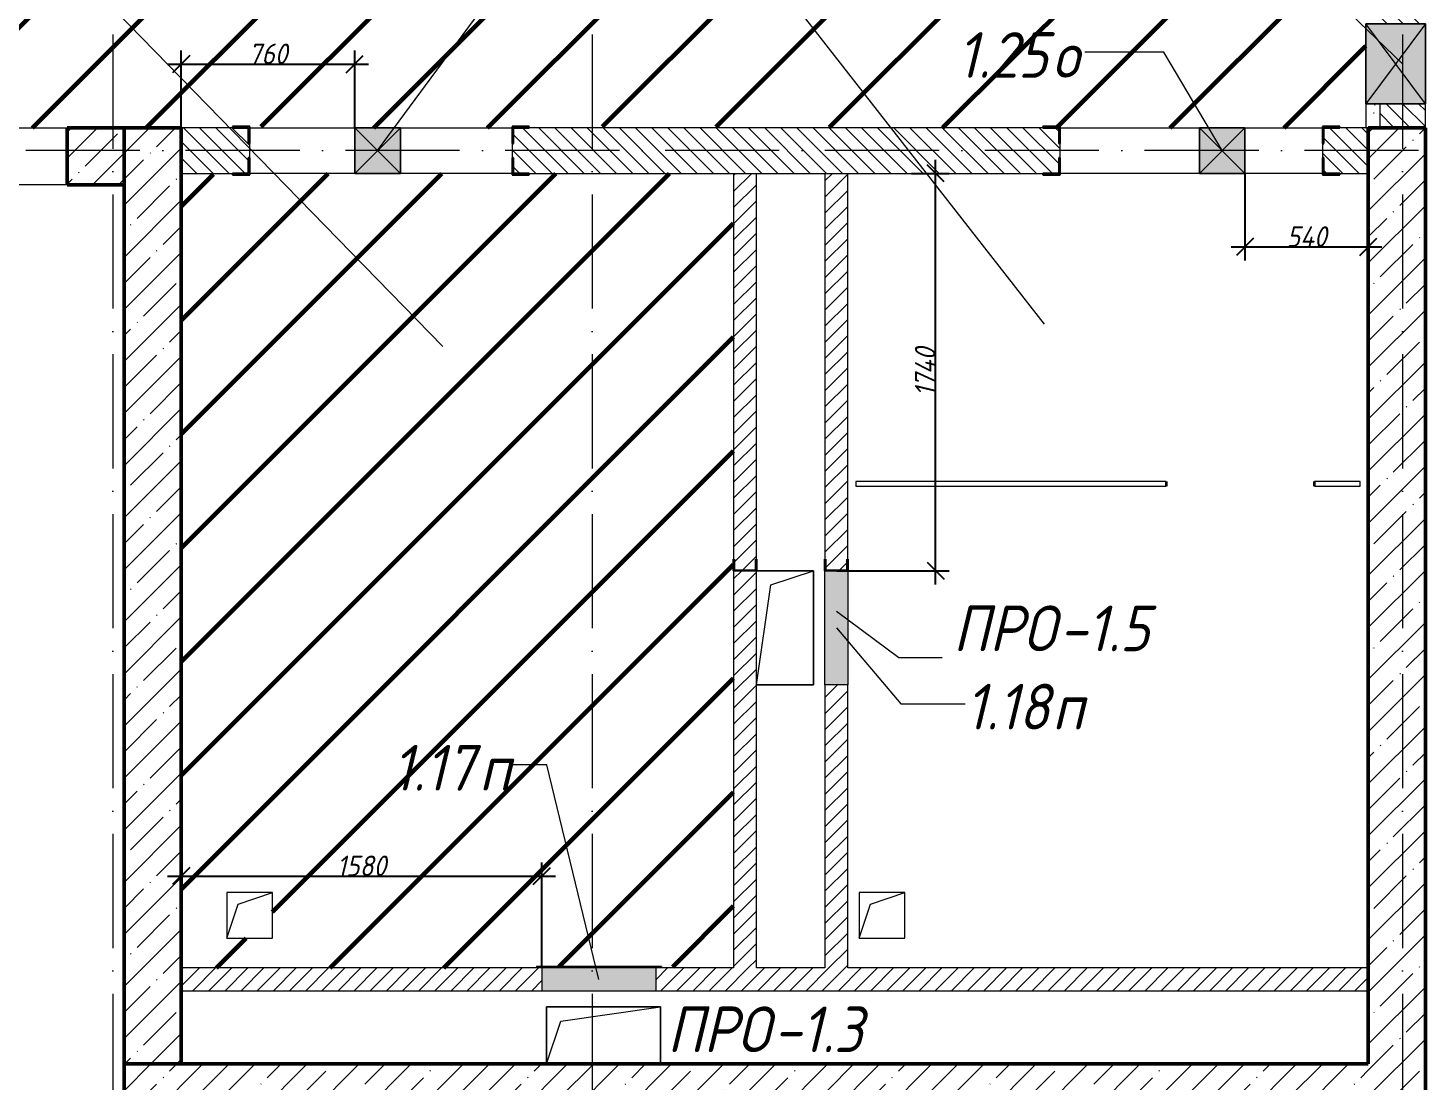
# Model space of a CAD drawing. Header units: millimetres. Extents: x -606178 to 312196, y -19338 to 632709.
# Drawn here: x -357252 to -351119, y 510800 to 515412 of the extents above; entities that cross this region are included whole.
import ezdxf

# ---------------------------------------------------------------- set-up
doc = ezdxf.new("R2010")
doc.units = ezdxf.units.MM
doc.linetypes.add('50_200_ШТРИХ_1Т_ш5_п1_п1_', pattern=[700, 500, -100, 0, -100])
for name, color, linetype, lineweight in [('6.4.1) Окр пт с инж. ПТ2.16', 3, 'Continuous', 60), ('A-____-____-DIMS', 7, 'Continuous', 9), ('A-DETL-GENF-OTLN', 7, 'Continuous', 9), ('A-DOOR-OPNG-MCUT', 7, 'Continuous', 35), ('A-FLOR-____-OTLN', 7, 'Continuous', 9), ('A-GENM-____-IDEN', 7, 'Continuous', 9), ('A-GENM-____-MCUT', 7, 'Continuous', 25), ('A-GENM-____-OTLN', 7, 'Continuous', 9), ('A-GENM-____-OTLN-1', 7, 'Continuous', 25), ('A-GLAZ-____-IDEN', 7, 'Continuous', 9), ('A-GLAZ-____-OTLN', 7, 'Continuous', 9), ('A-WALL-____-MCUT', 7, 'Continuous', 13), ('A-WALL-____-MCUT-2', 7, 'Continuous', 50), ('A-WALL-____-OTLN', 7, 'Continuous', 9), ('A-WALL-____-PATT-1', 7, 'Continuous', 9), ('A-WALL-FNSH-MCUT-1', 7, 'Continuous', 9), ('I-WALL-____-OTLN', 7, 'Continuous', 9), ('S-GRID-____-OTLN-1', 7, '50_200_ШТРИХ_1Т_ш5_п1_п1_', 9)]:
    doc.layers.add(name, color=color, linetype=linetype, lineweight=lineweight)
for name, color, linetype, lineweight, true_color in [('A-AREA-IDEN-1', 7, 'Continuous', 9, 0x000000), ('A-DOOR-____-OTLN-1', 7, 'Continuous', 9, 0xffffff), ('A-GLAZ-____-OTLN-1', 7, 'Continuous', 9, 0xc0c0c0), ('A-WALL-____-PATT-2', 7, 'Continuous', 9, 0x787878)]:
    doc.layers.add(name, color=color, linetype=linetype, lineweight=lineweight, true_color=true_color)
doc.styles.add('ISOCPEUR_I_11', font='isocpeui.ttf', dxfattribs={"width": 0.9, "height": 200})
doc.styles.add('ISOCPEUR_I_7', font='isocpeui.ttf', dxfattribs={"width": 0.9, "height": 90})
doc.dimstyles.new('ISO-1_8_0_9К_СРЕДНИЙ_Кладочные_2', dxfattribs={"dimscale": 304.8, "dimtxt": 89.638306, "dimasz": 0.246063, "dimexe": 0.19685, "dimexo": 0, "dimgap": 0, "dimtad": 1, "dimdec": 3, "dimrnd": 0.001, "dimdsep": 46, "dimtxsty": 'ISOCPEUR_I_7', "dimblk1": 'OBLIQUE', "dimblk2": 'OBLIQUE', "dimsah": 1, "dimcen": 0.09, "dimdle": 0.19685, "dimazin": 0, "dimtfac": 1, "dimtdec": 4, "dimtix": 1, "dimtmove": 1, "dimatfit": 3, "dimfxl": 1, "dimtvp": 1, "dimtolj": 1, "dimtzin": 0, "dimarcsym": 2})
pattern_1 = [(135, (-425830.77, 451794.26), (-35.35534, -35.35534), [])]
pattern_2 = [(45, (-425830.77, 451794.26), (-35.35534, 35.35534), [])]
pattern_3 = [(45, (-425830.77, 451794.26), (-114.04925, 114.04925), []), (45, (-425716.72, 451794.26), (-114.04925, 114.04925), [201.612, -40.322, 3.353, -36.97])]

# ---------------------------------------------------------------- blocks, each defined once
blk = doc.blocks.new('DOR_ДУ_распашная__1Ст_Прямоугольная_ШЕР - Вн_650х2100h_Кабинки С_у-17949503-АР1_План отверстий 1 этажа в осях 1-64_Ю-ЯЯ')
at = {"layer": 'A-DOOR-OPNG-MCUT'}
for p, q in [((-325, 10), (-325, -10)), ((325, -10), (325, 10))]:
    blk.add_line(p, q, dxfattribs=at)
blk = doc.blocks.new('Фахверк_СКБ_Уголок - 200_4010-27904266-АР1_План отверстий 1 этажа в осях 1-64_Ю-ЯЯ')
at = {"layer": 'A-GENM-____-MCUT'}
for p, q in [((125, 156), (50, 156)), ((50, 156), (50, 150)), ((50, 150), (119, 150)), ((119, 150), (119, 81)), ((125, 81), (125, 156)), ((119, 81), (125, 81)), ((125, 19), (119, 19)), ((119, 19), (119, -50)), ((125, -56), (125, 19)), ((119, -50), (50, -50)), ((50, -50), (50, -56)), ((50, -56), (125, -56))]:
    blk.add_line(p, q, dxfattribs=at)
blk = doc.blocks.new('154_Фахверк_СКБ_Швеллер - Тип_100_4010-28107991-АР1_План отверстий 1 этажа в осях 1-64_Ю-ЯЯ')
at = {"layer": 'A-GENM-____-MCUT'}
for p, q in [((125, 50), (175, 50)), ((125, -50), (125, 50)), ((128, 47), (128, -47)), ((175, 47), (128, 47)), ((175, 50), (175, 47)), ((175, -50), (125, -50)), ((128, -47), (175, -47)), ((175, -47), (175, -50))]:
    blk.add_line(p, q, dxfattribs=at)
blk = doc.blocks.new('154_Стойка_СКБ_Уголок - СМ-2230_200-28216496-АР1_План отверстий 1 этажа в осях 1-64_Ю-ЯЯ')
at = {"layer": 'A-GENM-____-MCUT'}
for p, q in [((125, 156), (125, 81)), ((200, 156), (125, 156)), ((131, 81), (131, 150)), ((131, 150), (200, 150)), ((200, 150), (200, 156)), ((125, 81), (131, 81)), ((131, 19), (125, 19)), ((125, 19), (125, -56)), ((131, -50), (131, 19)), ((125, -56), (200, -56)), ((200, -50), (131, -50)), ((200, -56), (200, -50))]:
    blk.add_line(p, q, dxfattribs=at)
blk = doc.blocks.new('AR_Отверстие Ниша - Лючок-32401590-АР1_План отверстий 1 этажа в осях 1-64_Ю-ЯЯ')
at = {"layer": 'A-GLAZ-____-OTLN'}
blk.add_hatch(color=256, dxfattribs=at).paths.add_polyline_path([(250, -47), (250, 50), (-250, 50), (-250, -50), (250, -50)], flags=0)
for p, q in [((-250, 50), (250, 50)), ((250, 50), (250, -50)), ((250, -50), (-250, -50))]:
    blk.add_line(p, q, dxfattribs=at)
blk = doc.blocks.new('AR_Отверстие Ниша - Лючок-32401620-АР1_План отверстий 1 этажа в осях 1-64_Ю-ЯЯ')
at = {"layer": 'A-GLAZ-____-OTLN'}
blk.add_hatch(color=256, dxfattribs=at).paths.add_polyline_path([(250, -50), (250, 50), (-250, 50), (-250, -50), (27.8, -50)], flags=0)
for p, q in [((250, 50), (-250, 50)), ((-250, 50), (-250, -50)), ((250, -50), (250, 50)), ((-250, -50), (250, -50))]:
    blk.add_line(p, q, dxfattribs=at)
blk = doc.blocks.new('Л_Общий_Лючок - Лючок-29683801-АР1_План отверстий 1 этажа в осях 1-64_Ю-ЯЯ')
at = {"layer": 'A-GLAZ-____-OTLN-1'}
blk.add_hatch(color=256, dxfattribs=at).paths.add_polyline_path([(-24, 6), (-24, 0), (524, 0), (524, 6), (0, 6)], flags=0)
at = {"layer": 'A-GLAZ-____-OTLN'}
for p, q in [((524, 6), (-24, 6)), ((-24, 6), (-24, 0)), ((524, 6), (524, 0))]:
    blk.add_line(p, q, dxfattribs=at)
blk = doc.blocks.new('AR_Отверстие прямоугольное _в плите_ - AR_Отверстие прямоугольное _в плите_-V193-АР1_План отверстий 1 этажа в осях 1-64_Ю-ЯЯ')
at = {"layer": 'A-GENM-____-OTLN'}
for p, q in [((250, 125), (-250, 125)), ((-250, 125), (-250, -125)), ((-187.5, 62.5), (250, 125)), ((250, -125), (250, 125)), ((-250, -125), (-187.5, 62.5))]:
    blk.add_line(p, q, dxfattribs=at)
blk = doc.blocks.new('AR_Отверстие прямоугольное _в плите_ - AR_Отверстие прямоугольное _в плите_-30459597-АР1_План отверстий 1 этажа в осях 1-64_Ю-ЯЯ')
at = {"layer": 'A-GENM-____-OTLN'}
for p, q in [((100, 100), (-100, 100)), ((-100, 100), (-100, -100)), ((-50, 50), (100, 100)), ((100, -100), (100, 100)), ((-100, -100), (-50, 50)), ((-100, -100), (100, -100))]:
    blk.add_line(p, q, dxfattribs=at)
blk = doc.blocks.new('AR_Отверстие прямоугольное _в плите_ - AR_Отверстие прямоугольное _в плите_-V183-АР1_План отверстий 1 этажа в осях 1-64_Ю-ЯЯ')
at = {"layer": 'A-GENM-____-OTLN'}
for p, q in [((125, 250), (-125, 250)), ((-62.5, 187.5), (125, 250)), ((125, -250), (125, 250)), ((-125, -250), (-62.5, 187.5)), ((-125, -250), (125, -250))]:
    blk.add_line(p, q, dxfattribs=at)
blk = doc.blocks.new('AR_Отверстие прямоугольное _в стене__БезПР - AR_Отверстие прямоугольное _в стене__БезПР-37119476-АР1_План отверстий 1 этажа в осях 1-64_Ю-ЯЯ')
at = {"layer": 'A-GLAZ-____-OTLN'}
blk.add_hatch(color=256, dxfattribs=at).paths.add_polyline_path([(175, 100), (-175, 100), (-175, -160), (175, -160)], flags=0)
at = {"layer": 'A-DETL-GENF-OTLN'}
for p, q in [((-175, -160), (-175, 100)), ((-175, 100), (175, 100)), ((175, 100), (-175, -160)), ((-175, 100), (175, -160)), ((175, 100), (-175, 100)), ((-175, 100), (-175, -160)), ((175, 100), (175, -160)), ((175, -160), (175, 100)), ((175, -160), (-175, -160)), ((-175, -160), (175, -160))]:
    blk.add_line(p, q, dxfattribs=at)
blk = doc.blocks.new('AR_Отверстие прямоугольное _в стене__БезПР - AR_Отверстие прямоугольное _в стене__БезПР-36427864-АР1_План отверстий 1 этажа в осях 1-64_Ю-ЯЯ')
at = {"layer": 'A-GLAZ-____-OTLN'}
blk.add_hatch(color=256, dxfattribs=at).paths.add_polyline_path([(100, -100), (100, 100), (-100, 100), (-100, -100)], flags=0)
at = {"layer": 'A-DETL-GENF-OTLN'}
for p, q in [((-100, -100), (-100, 100)), ((-100, 100), (100, 100)), ((100, 100), (-100, -100)), ((-100, 100), (100, -100)), ((100, 100), (-100, 100)), ((-100, 100), (-100, -100)), ((100, 100), (100, -100)), ((100, -100), (100, 100)), ((100, -100), (-100, -100)), ((-100, -100), (100, -100))]:
    blk.add_line(p, q, dxfattribs=at)
at = {"layer": 'A-GLAZ-____-OTLN'}
blk.add_line((100, 100), (-100, 100), dxfattribs=at)
blk = doc.blocks.new('_Oblique')
at = {"color": 0, "linetype": 'ByBlock', "lineweight": -2}
blk.add_line((-0.5, -0.5), (0.5, 0.5), dxfattribs=at)
blk = doc.blocks.new('*D4464')
at = {"layer": 'A-____-____-DIMS', "color": 0, "lineweight": -2, "transparency": 16777216}
for p, q in [((-353276, 512975.3), (-353276, 514835.3)), ((-353382.1, 514775.3), (-353216, 514775.3)), ((-353709.4, 513035.3), (-353216, 513035.3))]:
    blk.add_line(p, q, dxfattribs=at)
at = {"layer": 'Defpoints', "color": 0, "transparency": 16777216}
for p in [(-353382.1, 514775.3), (-353276, 514775.3), (-353709.4, 513035.3)]:
    blk.add_point(p, dxfattribs=at)
at = {"layer": 'A-____-____-DIMS', "color": 0, "lineweight": -2, "transparency": 16777216, "xscale": 75, "yscale": 75, "zscale": 75}
for p, rotation in [((-353276, 514775.3), 90), ((-353276, 513035.3), 270)]:
    blk.add_blockref('_Oblique', p, dxfattribs=dict(at, rotation=rotation))
at = {"layer": 'A-____-____-DIMS', "color": 0, "transparency": 16777216, "insert": (-353321.6, 513905.3), "char_height": 90, "width": 521.281, "attachment_point": 5, "rotation": 90, "style": 'ISOCPEUR_I_7'}
blk.add_mtext('\\A1;1740', dxfattribs=at)
blk = doc.blocks.new('*D4465')
at = {"layer": 'A-____-____-DIMS', "color": 0, "lineweight": -2, "transparency": 16777216}
for p, q in [((-356580.8, 511803.8), (-356580.8, 511637.7)), ((-355000.8, 511298.3), (-355000.8, 511757.7)), ((-356640.8, 511697.7), (-354940.8, 511697.7))]:
    blk.add_line(p, q, dxfattribs=at)
at = {"layer": 'Defpoints', "color": 0, "transparency": 16777216}
for p in [(-356580.8, 511803.8), (-355000.8, 511697.7), (-355000.8, 511298.3)]:
    blk.add_point(p, dxfattribs=at)
at = {"layer": 'A-____-____-DIMS', "color": 0, "lineweight": -2, "transparency": 16777216, "xscale": 75, "yscale": 75, "zscale": 75, "rotation": 180}
blk.add_blockref('_Oblique', (-356580.8, 511697.7), dxfattribs=at)
at = {"layer": 'A-____-____-DIMS', "color": 0, "lineweight": -2, "transparency": 16777216, "xscale": 75, "yscale": 75, "zscale": 75}
blk.add_blockref('_Oblique', (-355000.8, 511697.7), dxfattribs=at)
at = {"layer": 'A-____-____-DIMS', "color": 0, "transparency": 16777216, "insert": (-355790.8, 511742.7), "char_height": 90, "width": 504.733, "attachment_point": 5, "style": 'ISOCPEUR_I_7'}
blk.add_mtext('\\A1;1580', dxfattribs=at)
blk = doc.blocks.new('*D4511')
at = {"layer": 'A-____-____-DIMS', "color": 0, "lineweight": -2, "transparency": 16777216}
for p, q in [((-356580.8, 514975.3), (-356580.8, 515313.6)), ((-355820.8, 514975.3), (-355820.8, 515313.6)), ((-356640.8, 515253.6), (-355760.8, 515253.6))]:
    blk.add_line(p, q, dxfattribs=at)
at = {"layer": 'Defpoints', "color": 0, "transparency": 16777216}
for p in [(-355820.8, 515253.6), (-356580.8, 514975.3), (-355820.8, 514975.3)]:
    blk.add_point(p, dxfattribs=at)
at = {"layer": 'A-____-____-DIMS', "color": 0, "lineweight": -2, "transparency": 16777216, "xscale": 75, "yscale": 75, "zscale": 75, "rotation": 180}
blk.add_blockref('_Oblique', (-356580.8, 515253.6), dxfattribs=at)
at = {"layer": 'A-____-____-DIMS', "color": 0, "lineweight": -2, "transparency": 16777216, "xscale": 75, "yscale": 75, "zscale": 75}
blk.add_blockref('_Oblique', (-355820.8, 515253.6), dxfattribs=at)
at = {"layer": 'A-____-____-DIMS', "color": 0, "transparency": 16777216, "insert": (-356200.8, 515299.1), "char_height": 90, "width": 409.578, "attachment_point": 5, "style": 'ISOCPEUR_I_7'}
blk.add_mtext('\\A1;760', dxfattribs=at)
blk = doc.blocks.new('*D4512')
at = {"layer": 'A-____-____-DIMS', "color": 0, "lineweight": -2, "transparency": 16777216}
for p, q in [((-351920.8, 514775.3), (-351920.8, 514393.6)), ((-351380.8, 514559.6), (-351380.8, 514393.6)), ((-351980.8, 514453.6), (-351320.8, 514453.6))]:
    blk.add_line(p, q, dxfattribs=at)
at = {"layer": 'Defpoints', "color": 0, "transparency": 16777216}
for p in [(-351920.8, 514775.3), (-351380.8, 514559.6), (-351380.8, 514453.6)]:
    blk.add_point(p, dxfattribs=at)
at = {"layer": 'A-____-____-DIMS', "color": 0, "lineweight": -2, "transparency": 16777216, "xscale": 75, "yscale": 75, "zscale": 75, "rotation": 180}
blk.add_blockref('_Oblique', (-351920.8, 514453.6), dxfattribs=at)
at = {"layer": 'A-____-____-DIMS', "color": 0, "lineweight": -2, "transparency": 16777216, "xscale": 75, "yscale": 75, "zscale": 75}
blk.add_blockref('_Oblique', (-351380.8, 514453.6), dxfattribs=at)
at = {"layer": 'A-____-____-DIMS', "color": 0, "transparency": 16777216, "insert": (-351650.8, 514498.6), "char_height": 90, "width": 426.127, "attachment_point": 5, "style": 'ISOCPEUR_I_7'}
blk.add_mtext('\\A1;540', dxfattribs=at)

msp = doc.modelspace()

# ---------------------------------------------------------------- hatches: boundary and pattern name
at = {"layer": '6.4.1) Окр пт с инж. ПТ2.16'}
h = msp.add_hatch(dxfattribs=at)
h.set_pattern_fill('ANSI31', color=256, scale=111)
h.paths.add_polyline_path([(-351330.7712, 518575.3011), (-351390.7712, 518575.3011), (-351390.7712, 518975.3011), (-351630.7712, 518975.3011), (-351630.7712, 519475.3011), (-351380.7712, 519475.3011), (-351380.7712, 521675.3011), (-351930.7712, 521675.3011), (-352055.7712, 521675.3011), (-352055.7712, 521669.3011), (-352130.7712, 521669.3011), (-354130.7712, 521675.3011), (-354130.7712, 521669.3011), (-354205.7712, 521669.3011), (-354230.7712, 521675.3011), (-354230.7712, 518975.3011), (-356630.7712, 518975.3011), (-357130.7712, 518975.3011), (-362080.7712, 518975.3011), (-362580.7712, 518975.3011), (-368730.7712, 518975.3011), (-368730.7712, 518175.3011), (-369005.7712, 518175.3011), (-369905.7712, 518175.3011), (-370180.7712, 518175.3011), (-370180.7712, 518975.3011), (-370830.7712, 518975.3011), (-371230.7712, 518975.3011), (-371530.7712, 518975.3011), (-372031.1657, 518975.3011), (-372281.1657, 518975.3011), (-372680.7712, 518975.3011), (-373030.7712, 518975.3011), (-373030.7712, 518375.3011), (-373130.7712, 518375.3011), (-373180.7712, 518375.3011), (-374280.7712, 518375.3011), (-374580.7712, 518375.3011), (-375530.7712, 518375.3011), (-375630.7712, 518375.3011), (-375630.7712, 518975.3011), (-375630.7712, 519225.3011), (-375830.7712, 519225.3011), (-375830.7712, 519325.3011), (-376330.7712, 519325.3011), (-376756.1619, 519325.3011), (-377006.1619, 519325.3011), (-377605.7712, 519325.3011), (-378005.7712, 519325.3011), (-378430.7712, 519325.3011), (-380080.7712, 519325.3011), (-380080.7712, 519075.3011), (-380580.7712, 519075.3011), (-380580.7712, 514975.3011), (-380080.7712, 514975.3011), (-379755.7712, 514975.3011), (-379755.7712, 514981.3011), (-379680.7712, 514981.3011), (-379680.7712, 514975.3011), (-379230.7712, 514975.3011), (-378380.7712, 514975.3011), (-377980.7712, 514975.3011), (-377980.7712, 514981.3011), (-377905.7712, 514981.3011), (-377580.7712, 514975.3011), (-377080.7712, 514975.3011), (-375455.7712, 514975.3011), (-375455.7712, 514981.3011), (-375380.7712, 514981.3011), (-375380.7712, 514975.3011), (-375220.7712, 514975.3011), (-374820.7712, 514975.3011), (-374680.7712, 514975.3011), (-374680.7712, 514981.3011), (-374605.7712, 514981.3011), (-374455.7712, 514975.3011), (-374455.7712, 514981.3011), (-374380.7712, 514981.3011), (-374380.7712, 514975.3011), (-374200.7712, 514975.3011), (-373900.7712, 514975.3011), (-373680.7712, 514975.3011), (-373680.7712, 514981.3011), (-373605.7712, 514981.3011), (-373455.7712, 514975.3011), (-373455.7712, 514981.3011), (-373380.7712, 514981.3011), (-373380.7712, 514975.3011), (-372680.7712, 514975.3011), (-372680.7712, 514981.3011), (-372605.7712, 514981.3011), (-372455.7712, 514975.3011), (-372455.7712, 514981.3011), (-372380.7712, 514981.3011), (-372380.7712, 514975.3011), (-371680.7712, 514975.3011), (-371680.7712, 514981.3011), (-371605.7712, 514981.3011), (-371580.7712, 514975.3011), (-371080.7712, 514975.3011), (-370730.7712, 514975.3011), (-370730.7712, 514075.3011), (-370730.7712, 511425.3011), (-370730.7712, 510525.3011), (-371230.7712, 510525.3011), (-371230.7712, 507875.3011), (-370730.7712, 507875.3011), (-370730.7712, 507225.3011), (-368930.7712, 507225.3011), (-368930.7712, 507231.3011), (-368855.7712, 507231.3011), (-368780.7712, 507229.6648), (-368780.7712, 507325.3011), (-368580.7712, 507325.3011), (-368580.7712, 507475.3011), (-368080.7712, 507475.3011), (-368080.7712, 507325.3011), (-367880.7712, 507325.3011), (-367880.7712, 507225.3011), (-367805.7712, 507225.3011), (-367805.7712, 507231.3011), (-367730.7712, 507231.3011), (-365930.7712, 507225.3011), (-365930.7712, 507231.3011), (-365855.7712, 507231.3011), (-365730.7712, 507225.3011), (-365730.7712, 510825.3011), (-365730.7712, 514775.3011), (-365680.7712, 514775.3011), (-365680.7712, 514925.3011), (-365530.7712, 514925.3011), (-365530.7712, 514975.3011), (-362580.7712, 514975.3011), (-362080.7712, 514975.3011), (-361555.7712, 514975.3011), (-361555.7712, 514981.3011), (-361480.7712, 514981.3011), (-361480.7712, 514975.3011), (-360760.7712, 514975.3011), (-360510.7712, 514975.3011), (-360330.7712, 514975.3011), (-360330.7712, 514981.3011), (-360255.7712, 514981.3011), (-359130.7712, 514975.3011), (-358680.7712, 514975.3011), (-357080.7712, 514975.3011), (-356580.7712, 514975.3011), (-356355.7712, 514975.3011), (-356355.7712, 514981.3011), (-356280.7712, 514981.3011), (-355820.7712, 514975.3011), (-355620.7712, 514975.3011), (-355130.7712, 514975.3011), (-355130.7712, 514981.3011), (-355055.7712, 514981.3011), (-352805.7712, 514975.3011), (-352805.7712, 514981.3011), (-352730.7712, 514981.3011), (-352730.7712, 514975.3011), (-352120.7712, 514975.3011), (-351920.7712, 514975.3011), (-351580.7712, 514975.3011), (-351580.7712, 514981.3011), (-351505.7712, 514981.3011), (-351390.7712, 514975.7811), (-351390.7712, 515080.3011), (-351390.7712, 515430.3011), (-351390.7712, 516415.3011), (-351390.7712, 516475.3011), (-351330.7712, 516475.3011)])
h.paths.add_polyline_path([(-368580.7712, 514975.3011), (-368080.7712, 514975.3011), (-368080.7712, 514475.3011), (-368580.7712, 514475.3011)], flags=16)
h = msp.add_hatch(dxfattribs=at)
h.set_pattern_fill('ANSI31', color=256, scale=111)
h.paths.add_polyline_path([(-354160.7712, 513035.3011), (-354160.7712, 513085.3011), (-354160.7712, 514775.3011), (-355055.7712, 514775.3011), (-355055.7712, 514769.3011), (-355130.7712, 514769.3011), (-355130.7712, 514775.3011), (-355620.7712, 514775.3011), (-355820.7712, 514775.3011), (-356280.7712, 514775.3011), (-356280.7712, 514769.3011), (-356355.7712, 514769.3011), (-356580.7712, 514775.3011), (-356580.7712, 511295.3011), (-355024.7712, 511295.3011), (-355024.7712, 511301.3011), (-354476.7712, 511301.3011), (-354160.7712, 511295.3011)])
h.paths.add_polyline_path([(-356180.7712, 511625.3011), (-356180.7712, 511425.3011), (-356380.7712, 511425.3011), (-356380.7712, 511625.3011)], flags=16)
at = {"layer": 'A-WALL-____-PATT-1'}
h = msp.add_hatch(dxfattribs=at)
h.set_pattern_fill('FP_6', color=256, style=0, pattern_type=2)
h.set_pattern_definition(pattern_1)
h.paths.add_polyline_path([(-351330.7712, 514975.3011), (-351130.7712, 514975.3011), (-351130.7712, 515080.3011), (-351330.7712, 515080.3011)], flags=0)
h.paths.add_polyline_path([(-351193.9656, 515430.3011), (-351130.7712, 515430.3011), (-351130.7712, 516409.3011), (-351199.7712, 516409.3011), (-351199.7712, 516415.3011), (-351261.7712, 516415.3011), (-351261.7712, 516409.3011), (-351330.7712, 516409.3011), (-351330.7712, 515430.3011)], flags=0)
h.paths.add_polyline_path([(-351199.7712, 518635.3011), (-351199.7712, 518641.3011), (-351130.7712, 518641.3011), (-351130.7712, 518975.3011), (-351330.7712, 518975.3011), (-351330.7712, 518641.3011), (-351261.7712, 518641.3011), (-351261.7712, 518635.3011)], flags=0)
h = msp.add_hatch(dxfattribs=at)
h.set_pattern_fill('FP_13', color=256, style=0, pattern_type=2)
h.set_pattern_definition(pattern_3)
h.paths.add_polyline_path([(-356830.7712, 514725.3011), (-356830.7712, 514975.3011), (-357080.7712, 514975.3011), (-357080.7712, 514725.3011)], flags=0)
h.paths.add_polyline_path([(-358681.1546, 514725.3011), (-358680.7712, 514725.3011), (-358681.1546, 514975.3011), (-358880.7712, 514975.3011), (-358880.7712, 514725.3011)], flags=0)
h = msp.add_hatch(dxfattribs=at)
h.set_pattern_fill('FP_13', color=256, style=0, pattern_type=2)
h.set_pattern_definition(pattern_3)
h.paths.add_polyline_path([(-356580.7712, 510875.3011), (-356580.7712, 514975.3011), (-356830.7712, 514975.3011), (-356830.7712, 510875.3011)], flags=0)
h = msp.add_hatch(dxfattribs=at)
h.set_pattern_fill('FP_6', color=256, style=0, pattern_type=2)
h.set_pattern_definition(pattern_1)
h.paths.add_polyline_path([(-351380.7712, 514775.3011), (-351380.7712, 514975.3011), (-351574.7712, 514975.3011), (-351574.7712, 514906.3011), (-351580.7712, 514906.3011), (-351580.7712, 514844.3011), (-351574.7712, 514844.3011), (-351574.7712, 514775.3011), (-351505.7712, 514775.3011)], flags=0)
h.paths.add_polyline_path([(-355055.7712, 514775.3011), (-352736.7712, 514775.8011), (-352736.7712, 514844.3011), (-352730.7712, 514844.3011), (-352730.7712, 514906.3011), (-352736.7712, 514906.3011), (-352736.7712, 514975.3011), (-355124.7712, 514974.8011), (-355124.7712, 514906.3011), (-355130.7712, 514906.3011), (-355130.7712, 514844.3011), (-355124.7712, 514844.3011), (-355124.7712, 514775.3011)], flags=0)
h.paths.add_polyline_path([(-356355.7712, 514775.3011), (-356286.7712, 514775.3011), (-356286.7712, 514844.3011), (-356280.7712, 514844.3011), (-356280.7712, 514906.3011), (-356286.7712, 514906.3011), (-356286.7712, 514975.3011), (-356580.7712, 514975.3011), (-356580.7712, 514775.3011), (-356486.7712, 514775.3011)], flags=0)
h = msp.add_hatch(dxfattribs=at)
h.set_pattern_fill('FP_13', color=256, style=0, pattern_type=2)
h.set_pattern_definition(pattern_3)
h.paths.add_polyline_path([(-351169.2767, 506975.3011), (-351130.7712, 506975.3011), (-351130.7712, 514975.3011), (-351380.7712, 514975.3011), (-351380.7712, 506975.3011)], flags=0)
h = msp.add_hatch(dxfattribs=at)
h.set_pattern_fill('FP_5', color=256, style=0, pattern_type=2)
h.set_pattern_definition(pattern_2)
h.paths.add_polyline_path([(-354160.7712, 511295.3011), (-354060.7712, 511295.3011), (-354060.7712, 513035.3011), (-354160.7712, 513035.3011), (-354160.7712, 512247.0873)], flags=0)
h.paths.add_polyline_path([(-354063.7712, 513038.3011), (-354063.7712, 513085.3011), (-354060.7712, 513085.3011), (-354060.7712, 514775.3011), (-354160.7712, 514775.3011), (-354160.7712, 513085.3011), (-354157.7712, 513085.3011), (-354157.7712, 513038.3011)], flags=0)
h = msp.add_hatch(dxfattribs=at)
h.set_pattern_fill('FP_5', color=256, style=0, pattern_type=2)
h.set_pattern_definition(pattern_2)
h.paths.add_polyline_path([(-353760.7712, 511295.3011), (-353660.7712, 511295.3011), (-353660.7712, 512535.3011), (-353760.7712, 512535.3011), (-353760.7712, 512247.0873)], flags=0)
h.paths.add_polyline_path([(-353757.7712, 513038.3011), (-353663.7712, 513038.3011), (-353663.7712, 513085.3011), (-353660.7712, 513085.3011), (-353660.7712, 514775.3011), (-353760.7712, 514775.3011), (-353760.7712, 513085.3011), (-353757.7712, 513085.3011)], flags=0)
h = msp.add_hatch(dxfattribs=at)
h.set_pattern_fill('FP_5', color=256, style=0, pattern_type=2)
h.set_pattern_definition(pattern_2)
h.paths.add_polyline_path([(-351611.1519, 511195.3011), (-351380.7712, 511195.3011), (-351380.7712, 511295.3011), (-354500.7712, 511295.3011), (-354500.7712, 511195.3011), (-353378.6526, 511195.3011)], flags=0)
h.paths.add_polyline_path([(-355000.7712, 511195.3011), (-355000.7712, 511295.3011), (-356580.7712, 511295.3011), (-356580.7712, 511195.3011), (-355146.1532, 511195.3011)], flags=0)
h = msp.add_hatch(dxfattribs=at)
h.set_pattern_fill('FP_13', color=256, style=0, pattern_type=2)
h.set_pattern_definition(pattern_3)
h.paths.add_polyline_path([(-351380.7712, 510625.3011), (-351380.7712, 510875.3011), (-356830.7712, 510875.3011), (-356830.7712, 510625.3011), (-351611.1519, 510625.3011)], flags=0)
at = {"layer": 'A-WALL-____-PATT-2'}
h = msp.add_hatch(dxfattribs=at)
h.set_pattern_fill('FP_187', color=256, style=0, pattern_type=2)
h.set_pattern_definition([(0, (-425830.77, 451794.26), (203.2, 50.8), [3.353, -149.047, 3.353, -149.047, -812.8]), (0, (-425830.77, 451794.26), (203.2, 50.8), [-304.8, 3.353, -301.447, 3.353, -149.047, -355.6]), (0, (-425830.77, 451794.26), (203.2, 50.8), [-762, 3.353, -98.247, 3.353, -250.647]), (120, (-425754.57, 451819.66), (-145.59409, 150.576362), [3.353, -149.047, 3.353, -149.047, -812.8]), (120, (-425754.57, 451819.66), (-145.59409, 150.576362), [-304.8, 3.353, -301.447, 3.353, -149.047, -355.6]), (120, (-425754.57, 451819.66), (-145.59409, 150.576362), [-762, 3.353, -98.247, 3.353, -250.647]), (240, (-425729.17, 451921.26), (-57.60591, -201.376362), [3.353, -149.047, 3.353, -149.047, -812.8]), (240, (-425729.17, 451921.26), (-57.60591, -201.376362), [-304.8, 3.353, -301.447, 3.353, -149.047, -355.6]), (240, (-425729.17, 451921.26), (-57.60591, -201.376362), [-762, 3.353, -98.247, 3.353, -250.647])])
h.paths.add_polyline_path([(-351390.7712, 514975.3011), (-351330.7712, 514975.3011), (-351330.7712, 515080.3011), (-351390.7712, 515080.3011)], flags=0)
h.paths.add_polyline_path([(-351390.7712, 515430.3011), (-351330.7712, 515430.3011), (-351330.7712, 516340.3011), (-351336.7712, 516340.3011), (-351336.7712, 516415.3011), (-351390.7712, 516415.3011), (-351390.7712, 515476.0575)], flags=0)
h.paths.add_polyline_path([(-351336.7712, 518635.3011), (-351336.7712, 518710.3011), (-351330.7712, 518710.3011), (-351330.7712, 518975.3011), (-351390.7712, 518975.3011), (-351390.7712, 518635.3011)], flags=0)

# ---------------------------------------------------------------- linework, layer by layer
at = {"layer": 'A-AREA-IDEN-1'}
for p, q in [((-355435.0232, 514017.2273), (-357226.8837, 515855.8563)), ((-352799.501, 514114.439), (-354159.3902, 515855.8563))]:
    msp.add_line(p, q, dxfattribs=at)
at = {"layer": 'A-FLOR-____-OTLN'}
for p, q in [((-354060.7712, 513035.3011), (-353810.7712, 513035.3011)), ((-353810.7712, 513035.3011), (-353810.7712, 512535.3011)), ((-353810.7712, 512535.3011), (-354060.7712, 512535.3011)), ((-354980.7712, 511125.3011), (-354480.7712, 511125.3011)), ((-354980.7712, 510875.3011), (-354980.7712, 511125.3011)), ((-354480.7712, 511125.3011), (-354480.7712, 510875.3011))]:
    msp.add_line(p, q, dxfattribs=at)
at = {"layer": 'A-GENM-____-IDEN'}
for p, q in [((-353710.7712, 512857.3502), (-353437.4719, 512655.5667)), ((-353437.4719, 512655.5667), (-353246.7153, 512655.5667))]:
    msp.add_line(p, q, dxfattribs=at)
at = {"layer": 'A-GLAZ-____-IDEN'}
for p, q in [((-355720.7712, 514875.3011), (-355127.7258, 515679.7105)), ((-351230.7712, 515255.3011), (-351696.9071, 515703.4857)), ((-352276.1797, 515306.4857), (-352621.7733, 515306.4857)), ((-352020.7712, 514875.3011), (-352276.1797, 515306.4857)), ((-353710.7712, 512785.3011), (-353428.4515, 512452.3753)), ((-353428.4515, 512452.3753), (-353146.1319, 512452.3753)), ((-354978.559, 512184.576), (-355132.3974, 512184.576)), ((-354750.7712, 511245.3011), (-354978.559, 512184.576))]:
    msp.add_line(p, q, dxfattribs=at)
at = {"layer": 'A-WALL-____-MCUT'}
for p, q in [((-351330.7712, 515080.3011), (-351330.7712, 514975.3011)), ((-351130.7712, 514975.3011), (-351130.7712, 515080.3011)), ((-356355.7712, 514975.3011), (-356580.7712, 514975.3011)), ((-352805.7712, 514975.3011), (-355055.7712, 514975.3011)), ((-351380.7712, 514975.3011), (-351505.7712, 514975.3011)), ((-351380.7712, 514975.3011), (-351380.7712, 514975.3011)), ((-356280.7712, 514844.3011), (-356280.7712, 514906.3011)), ((-355130.7712, 514906.3011), (-355130.7712, 514844.3011)), ((-352730.7712, 514844.3011), (-352730.7712, 514906.3011)), ((-351580.7712, 514906.3011), (-351580.7712, 514844.3011)), ((-356580.7712, 514775.3011), (-356355.7712, 514775.3011)), ((-355055.7712, 514775.3011), (-352805.7712, 514775.3011)), ((-351505.7712, 514775.3011), (-351380.7712, 514775.3011))]:
    msp.add_line(p, q, dxfattribs=at)
at = {"layer": 'A-WALL-____-MCUT-2'}
for p, q in [((-357080.7712, 514975.3011), (-357080.7712, 514725.3011)), ((-356580.7712, 514975.3011), (-357080.7712, 514975.3011)), ((-356830.7712, 514975.3011), (-356830.7712, 510625.3011)), ((-356580.7712, 510875.3011), (-356580.7712, 514975.3011)), ((-351380.7712, 514975.3011), (-351380.7712, 510875.3011)), ((-351130.7712, 514975.3011), (-351380.7712, 514975.3011)), ((-351130.7712, 506975.3011), (-351130.7712, 514975.3011)), ((-357080.7712, 514725.3011), (-356830.7712, 514725.3011)), ((-356830.7712, 510875.3011), (-351380.7712, 510875.3011))]:
    msp.add_line(p, q, dxfattribs=at)
at = {"layer": 'A-WALL-____-OTLN'}
for p, q in [((-358680.7712, 514975.3011), (-357080.7712, 514975.3011)), ((-357080.7712, 514725.3011), (-358680.7712, 514725.3011))]:
    msp.add_line(p, q, dxfattribs=at)
at = {"layer": 'A-WALL-FNSH-MCUT-1'}
for p, q in [((-351390.7712, 515080.3011), (-351390.7712, 514975.3011)), ((-351390.7712, 514975.3011), (-351380.7712, 514975.3011)), ((-354160.7712, 514775.3011), (-354160.7712, 513085.3011)), ((-354060.7712, 513085.3011), (-354060.7712, 514775.3011)), ((-353760.7712, 514775.3011), (-353760.7712, 513085.3011)), ((-353660.7712, 513085.3011), (-353660.7712, 514775.3011)), ((-352265.7712, 513425.3011), (-353625.7712, 513425.3011)), ((-353625.7712, 513425.3011), (-353625.7712, 513405.3011)), ((-353625.7712, 513405.3011), (-352265.7712, 513405.3011)), ((-351415.7712, 513425.3011), (-351615.7712, 513425.3011)), ((-351615.7712, 513405.3011), (-351415.7712, 513405.3011)), ((-351415.7712, 513405.3011), (-351415.7712, 513425.3011)), ((-354160.7712, 513035.3011), (-354160.7712, 511295.3011)), ((-354060.7712, 511295.3011), (-354060.7712, 513035.3011)), ((-353760.7712, 512535.3011), (-353760.7712, 511295.3011)), ((-353660.7712, 511295.3011), (-353660.7712, 512535.3011)), ((-355000.7712, 511295.3011), (-356580.7712, 511295.3011)), ((-354160.7712, 511295.3011), (-354500.7712, 511295.3011)), ((-353760.7712, 511295.3011), (-354060.7712, 511295.3011)), ((-351380.7712, 511295.3011), (-353660.7712, 511295.3011)), ((-356580.7712, 511195.3011), (-355000.7712, 511195.3011)), ((-354500.7712, 511195.3011), (-351380.7712, 511195.3011))]:
    msp.add_line(p, q, dxfattribs=at)
at = {"layer": 'I-WALL-____-OTLN'}
for p, q in [((-356280.7712, 514975.3011), (-355820.7712, 514975.3011)), ((-355620.7712, 514975.3011), (-355130.7712, 514975.3011)), ((-352730.7712, 514975.3011), (-352120.7712, 514975.3011)), ((-351920.7712, 514975.3011), (-351580.7712, 514975.3011)), ((-355820.7712, 514775.3011), (-356280.7712, 514775.3011)), ((-355130.7712, 514775.3011), (-355620.7712, 514775.3011)), ((-352120.7712, 514775.3011), (-352730.7712, 514775.3011)), ((-351580.7712, 514775.3011), (-351920.7712, 514775.3011))]:
    msp.add_line(p, q, dxfattribs=at)
at = {"layer": 'S-GRID-____-OTLN-1'}
for p, q in [((-356880.7712, 542687.1106), (-356880.7712, 504685.847)), ((-354780.7712, 542687.1106), (-354780.7712, 491375.8881)), ((-351230.7712, 542687.1106), (-351230.7712, 491375.8881)), ((-321756.3646, 514875.3011), (-430499.5414, 514875.3011))]:
    msp.add_line(p, q, dxfattribs=at)

# ---------------------------------------------------------------- block references
at = {"layer": 'A-DOOR-____-OTLN-1'}
msp.add_blockref('DOR_ДУ_распашная__1Ст_Прямоугольная_ШЕР - Вн_650х2100h_Кабинки С_у-17949503-АР1_План отверстий 1 этажа в осях 1-64_Ю-ЯЯ', (-351940.7712, 513415.3011), dxfattribs=at)
at = {"layer": 'A-GENM-____-OTLN'}
for name, p in [('AR_Отверстие прямоугольное _в плите_ - AR_Отверстие прямоугольное _в плите_-V183-АР1_План отверстий 1 этажа в осях 1-64_Ю-ЯЯ', (-353935.7712, 512785.3011)), ('AR_Отверстие прямоугольное _в плите_ - AR_Отверстие прямоугольное _в плите_-30459597-АР1_План отверстий 1 этажа в осях 1-64_Ю-ЯЯ', (-356280.7712, 511525.3011)), ('AR_Отверстие прямоугольное _в плите_ - AR_Отверстие прямоугольное _в плите_-30459597-АР1_План отверстий 1 этажа в осях 1-64_Ю-ЯЯ', (-353510.7712, 511525.3011)), ('AR_Отверстие прямоугольное _в плите_ - AR_Отверстие прямоугольное _в плите_-V193-АР1_План отверстий 1 этажа в осях 1-64_Ю-ЯЯ', (-354730.7712, 511000.3011))]:
    msp.add_blockref(name, p, dxfattribs=at)
at = {"layer": 'A-GENM-____-OTLN-1'}
for name, p, rotation in [('154_Стойка_СКБ_Уголок - СМ-2230_200-28216496-АР1_План отверстий 1 этажа в осях 1-64_Ю-ЯЯ', (-356155.7712, 514925.3011), 180), ('154_Стойка_СКБ_Уголок - СМ-2230_200-28216496-АР1_План отверстий 1 этажа в осях 1-64_Ю-ЯЯ', (-352605.7712, 514925.3011), 180), ('Фахверк_СКБ_Уголок - 200_4010-27904266-АР1_План отверстий 1 этажа в осях 1-64_Ю-ЯЯ', (-351455.7712, 514925.3011), 180), ('154_Фахверк_СКБ_Швеллер - Тип_100_4010-28107991-АР1_План отверстий 1 этажа в осях 1-64_Ю-ЯЯ', (-354110.7712, 512910.3011), 89.99999999999987), ('154_Фахверк_СКБ_Швеллер - Тип_100_4010-28107991-АР1_План отверстий 1 этажа в осях 1-64_Ю-ЯЯ', (-353710.7712, 512910.3011), 89.9999999999999)]:
    msp.add_blockref(name, p, dxfattribs=dict(at, rotation=rotation))
msp.add_blockref('154_Стойка_СКБ_Уголок - СМ-2230_200-28216496-АР1_План отверстий 1 этажа в осях 1-64_Ю-ЯЯ', (-355255.7712, 514825.3011), dxfattribs=at)
at = {"layer": 'A-GLAZ-____-OTLN'}
for name, p, rotation in [('AR_Отверстие прямоугольное _в стене__БезПР - AR_Отверстие прямоугольное _в стене__БезПР-37119476-АР1_План отверстий 1 этажа в осях 1-64_Ю-ЯЯ', (-351230.7712, 515255.3011), 269.9999999999998), ('AR_Отверстие Ниша - Лючок-32401590-АР1_План отверстий 1 этажа в осях 1-64_Ю-ЯЯ', (-353710.7712, 512785.3011), 269.9999999999999), ('AR_Отверстие Ниша - Лючок-32401620-АР1_План отверстий 1 этажа в осях 1-64_Ю-ЯЯ', (-354750.7712, 511245.3011), 180)]:
    msp.add_blockref(name, p, dxfattribs=dict(at, rotation=rotation))
for name, p in [('AR_Отверстие прямоугольное _в стене__БезПР - AR_Отверстие прямоугольное _в стене__БезПР-36427864-АР1_План отверстий 1 этажа в осях 1-64_Ю-ЯЯ', (-355720.7712, 514875.3011)), ('AR_Отверстие прямоугольное _в стене__БезПР - AR_Отверстие прямоугольное _в стене__БезПР-36427864-АР1_План отверстий 1 этажа в осях 1-64_Ю-ЯЯ', (-352020.7712, 514875.3011)), ('Л_Общий_Лючок - Лючок-29683801-АР1_План отверстий 1 этажа в осях 1-64_Ю-ЯЯ', (-355000.7712, 511295.3011))]:
    msp.add_blockref(name, p, dxfattribs=at)

# ---------------------------------------------------------------- texts
at = {"layer": 'A-GENM-____-IDEN', "char_height": 200, "attachment_point": 1, "style": 'ISOCPEUR_I_11'}
for s, insert, width in [('ПРО', (-353199.5719, 512882.6828), 562.784625), ('-1.5', (-352735.2282, 512882.6828), 505.063125), ('ПРО', (-354451.5745, 511126.5554), 562.784625), ('-1.3', (-353987.2307, 511126.5554), 505.063125)]:
    msp.add_mtext(s, dxfattribs=dict(at, insert=insert, width=width))
at = {"layer": 'A-GLAZ-____-IDEN', "char_height": 200, "attachment_point": 1, "style": 'ISOCPEUR_I_11'}
for s, insert, width in [('1.25', (-353181.2249, 515394.1003), 505.063125), ('\\fISOCPEUR|b0|i1|c204|p34|;\\W.9;о', (-352764.5061, 515394.1003), 158.734125), ('1.18', (-353146.1319, 512539.9899), 461.772), ('\\fISOCPEUR|b0|i1|c204|p34|;\\W.9;п', (-352765.1319, 512539.9899), 158.734125), ('1.17', (-355656.756, 512272.1905), 461.772), ('\\fISOCPEUR|b0|i1|c204|p34|;\\W.9;п', (-355275.756, 512272.1905), 158.734125)]:
    msp.add_mtext(s, dxfattribs=dict(at, insert=insert, width=width))

# ---------------------------------------------------------------- dimensions: what is measured, and where the dimension line sits
at = {"layer": 'A-____-____-DIMS'}
for base, p1, p2, override, picture, middle in [((-355820.7712, 515253.5636), (-356580.7712, 514975.3011), (-355820.7712, 514975.3011), {"dimpost": '<>', "dimfxl": 760}, '*D4511', (-356200.7712, 515299.1431)), ((-351380.7712, 514453.5636), (-351920.7712, 514775.3011), (-351380.7712, 514559.6296), {"dimpost": '<>', "dimfxl": 581.475894}, '*D4512', (-351650.7712, 514498.5636)), ((-355000.7712, 511697.7336), (-356580.7712, 511803.7996), (-355000.7712, 511298.3491), {"dimpost": '<>', "dimfxl": 1658.879198}, '*D4465', (-355790.7712, 511742.7336))]:
    dim = msp.add_linear_dim(base=base, p1=p1, p2=p2, dimstyle='ISO-1_8_0_9К_СРЕДНИЙ_Кладочные_2', override=override, dxfattribs=at)
    dim.commit()
    dim.dimension.update_dxf_attribs({"geometry": picture, "text_midpoint": middle})
dim = msp.add_linear_dim(base=(-353276.019, 514775.3011), p1=(-353709.4211, 513035.3011), p2=(-353382.085, 514775.3011), angle=90, dimstyle='ISO-1_8_0_9К_СРЕДНИЙ_Кладочные_2', override={"dimpost": '<>', "dimfxl": 1770.522226}, dxfattribs=at)
dim.commit()
dim.dimension.update_dxf_attribs({"geometry": '*D4464', "text_midpoint": (-353321.5985, 513905.3011)})

doc.saveas('drawing.dxf')
